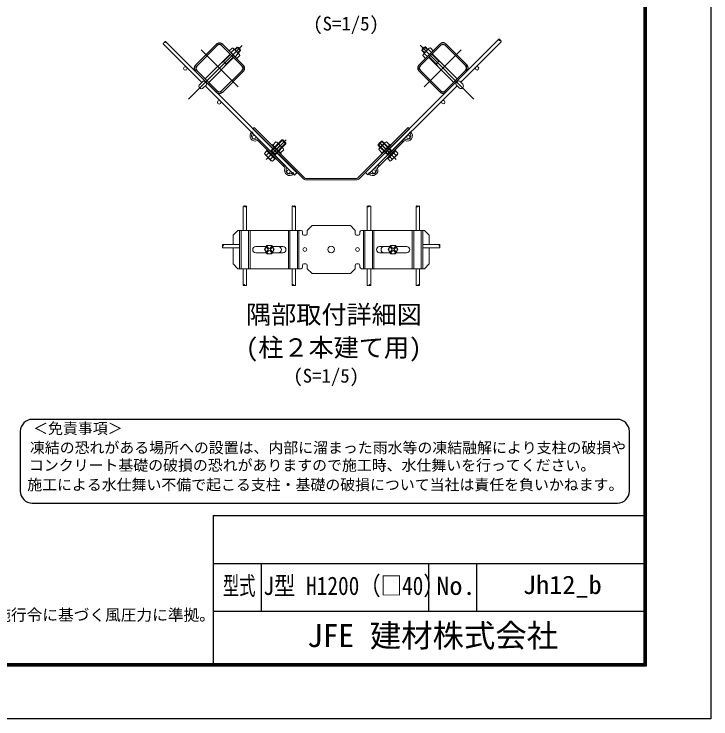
# Model space of a CAD drawing. Units: millimetres, scale not verified, with parts at other scales. Extents: x -4200 to 4200, y -2970 to 2970.
# Drawn here: x 1288 to 4200, y -2970 to -23 of the extents above; entities that cross this region are included whole.
import ezdxf
from ezdxf.enums import TextEntityAlignment as Align

# ---------------------------------------------------------------- set-up
doc = ezdxf.new("R2010")
doc.units = ezdxf.units.MM
doc.header["$LTSCALE"] = 10
doc.linetypes.add('USER1', pattern=[50.8, 31.75, -6.35, 6.35, -6.35])
doc.linetypes.add('USER2', pattern=[0.375, 0.25, -0.125])
for name, color, linetype, lineweight in [('0-0_D-TTL-TXT', 7, 'Continuous', 25), ('0-4_D-STR3', 3, 'Continuous', 13), ('0-5_D-BMK', 2, 'USER1', 13), ('0-6_D-STR1', 1, 'Continuous', 25), ('0-7_D-STR2', 7, 'Continuous', 13), ('0-C_D-TTL', 7, 'Continuous', 25)]:
    doc.layers.add(name, color=color, linetype=linetype, lineweight=lineweight)
doc.styles.add('ＭＳ ゴシック', font='')
doc.styles.get('ＭＳ ゴシック').set_extended_font_data('MS Gothic')

msp = doc.modelspace()

# ---------------------------------------------------------------- linework, layer by layer
at = {"layer": '0-0_D-TTL-TXT', "color": 2}
for p, q in [((3809.44, -1717.63), (1363.89, -1717.63)), ((1313.89, -1767.63), (1313.89, -2017.63)), ((3859.44, -2017.63), (3859.44, -1767.63)), ((1363.89, -2067.63), (3809.44, -2067.63))]:
    msp.add_line(p, q, dxfattribs=at)
for centre, start, end in [((1363.89, -1767.63), 90, 180), ((3809.44, -1767.63), 0, 90), ((1363.89, -2017.63), 180, 270), ((3809.44, -2017.63), 270, 0)]:
    msp.add_arc(centre, 50, start, end, dxfattribs=at)
at = {"layer": '0-4_D-STR3'}
for p, q in [((2198.89, -164.56), (2186.85, -176.6)), ((2186.85, -176.6), (2218.75, -208.5)), ((2206.36, -172.02), (2194.32, -184.06)), ((2203.24, -165.72), (2198.89, -164.56)), ((2203.24, -165.72), (2229.63, -192.11)), ((2205.19, -167.67), (2206.36, -172.02)), ((2210.71, -173.19), (2206.36, -172.02)), ((2209.08, -171.56), (2219.89, -160.76)), ((2210.78, -173.26), (2222.78, -161.26)), ((2234.59, -175.47), (2219.89, -160.76)), ((2222.09, -184.57), (2234.1, -172.57)), ((2223.79, -186.27), (2234.59, -175.47)), ((2992.05, -174.67), (3006.76, -159.96)), ((3002.85, -185.47), (2992.05, -174.67)), ((3004.55, -183.77), (2992.55, -171.77)), ((3023.4, -164.92), (2997.01, -191.31)), ((3015.87, -172.46), (3003.86, -160.46)), ((3017.56, -170.76), (3006.76, -159.96)), ((3039.79, -175.8), (3007.89, -207.7)), ((3015.94, -172.39), (3020.29, -171.22)), ((3021.45, -166.87), (3020.29, -171.22)), ((3020.29, -171.22), (3032.33, -183.26)), ((3023.4, -164.92), (3027.75, -163.76)), ((3027.75, -163.76), (3039.79, -175.8)), ((2086.84, -293.81), (2190.92, -189.72)), ((2101.54, -308.52), (2205.63, -204.43)), ((2203.93, -202.73), (2174.8, -231.86)), ((2223.33, -188.99), (2211.29, -201.03)), ((2230.8, -196.46), (2218.75, -208.5)), ((2222.16, -184.64), (2223.33, -188.99)), ((2227.68, -190.16), (2223.33, -188.99)), ((2229.63, -192.11), (2230.8, -196.46)), ((2997.01, -191.31), (2995.85, -195.66)), ((2995.85, -195.66), (3007.89, -207.7)), ((2998.97, -189.36), (3003.32, -188.19)), ((3004.48, -183.84), (3003.32, -188.19)), ((3003.32, -188.19), (3015.36, -200.23)), ((3125.1, -307.72), (3021.01, -203.63)), ((3034.02, -190.62), (3063.16, -219.75)), ((3139.81, -293.01), (3035.72, -188.92)), ((2163.49, -220.55), (2151.61, -229.04)), ((2161.79, -218.85), (2176.5, -233.56)), ((2174.8, -231.86), (2166.32, -243.74)), ((3064.85, -218.05), (3050.15, -232.76)), ((3051.84, -231.06), (3060.33, -242.94)), ((3063.16, -219.75), (3075.04, -228.24)), ((2076.16, -304.48), (2063.64, -317)), ((2090.87, -319.19), (2078.35, -331.71)), ((3135.78, -318.39), (3148.29, -330.91)), ((3150.48, -303.68), (3163, -316.2)), ((2291.18, -497.37), (2286.66, -501.89)), ((2291.18, -497.37), (2501.44, -707.62)), ((2725.19, -707.62), (2935.45, -497.37)), ((2935.45, -497.37), (2939.97, -501.89)), ((2280.29, -515.89), (2281.71, -514.47)), ((2286.23, -519), (2281.71, -514.47)), ((2284.82, -520.41), (2286.23, -519)), ((2286.66, -501.89), (2496.92, -712.15)), ((2729.72, -712.15), (2939.97, -501.89)), ((2940.4, -519), (2944.93, -514.47)), ((2941.82, -520.41), (2940.4, -519)), ((2946.34, -515.89), (2944.93, -514.47)), ((2419.1, -663.74), (2307.8, -552.45)), ((2423.62, -659.22), (2312.32, -547.92)), ((2314.23, -558.88), (2318.76, -554.35)), ((2341.62, -630.73), (2424.57, -547.78)), ((2360.32, -598.45), (2410.8, -547.97)), ((2363, -592.38), (2407.41, -547.97)), ((2382.38, -557.45), (2369.08, -570.74)), ((2412.58, -584.82), (2387.49, -559.73)), ((2424.38, -564.94), (2407.41, -547.97)), ((2803.01, -659.22), (2914.31, -547.92)), ((2807.54, -663.74), (2918.84, -552.45)), ((2809.73, -571.61), (2826.7, -554.64)), ((2809.73, -568.21), (2823.31, -554.64)), ((2851.79, -596.7), (2814.38, -559.29)), ((2814.46, -584.42), (2839.55, -559.32)), ((2869.97, -601.31), (2823.31, -554.64)), ((2823.31, -554.64), (2826.7, -554.64)), ((2864.04, -591.97), (2826.7, -554.64)), ((2844.66, -557.04), (2857.95, -570.33)), ((2880.44, -590.84), (2915.79, -555.49)), ((2912.4, -558.88), (2907.88, -554.35)), ((2339.55, -575.71), (2325.97, -562.14)), ((2361.59, -610.76), (2400.06, -572.3)), ((2364.7, -570.88), (2366.96, -568.62)), ((2403.73, -605.39), (2366.96, -568.62)), ((2373.9, -612.03), (2424.38, -561.55)), ((2390.51, -565.58), (2377.22, -578.87)), ((2379.97, -609.35), (2424.38, -564.94)), ((2406.77, -581.84), (2393.48, -595.13)), ((2424.38, -564.94), (2424.38, -561.55)), ((2853.14, -611.62), (2809.73, -568.21)), ((2809.73, -571.61), (2809.73, -568.21)), ((2847.06, -608.94), (2809.73, -571.61)), ((2885.42, -630.32), (2816.61, -561.52)), ((2820.27, -581.44), (2833.56, -594.73)), ((2823.31, -604.98), (2860.08, -568.21)), ((2825.57, -607.25), (2862.34, -570.48)), ((2836.53, -565.17), (2849.82, -578.47)), ((2862.34, -570.48), (2860.08, -568.21)), ((2334.86, -604.96), (2343.35, -596.48)), ((2362.66, -635.6), (2337.16, -610.09)), ((2342.99, -613.1), (2351.48, -604.61)), ((2343.35, -593.65), (2346.17, -590.82)), ((2378.7, -629.01), (2343.35, -593.65)), ((2361.31, -597.47), (2363, -592.38)), ((2379.97, -609.35), (2363, -592.38)), ((2374.88, -611.04), (2379.97, -609.35)), ((2401.47, -607.65), (2403.73, -605.39)), ((2414.91, -589.97), (2401.61, -603.27)), ((2812.13, -589.57), (2825.43, -602.86)), ((2825.57, -607.25), (2823.31, -604.98)), ((2847.06, -608.94), (2864.04, -591.97)), ((2852.16, -610.64), (2847.06, -608.94)), ((2848.34, -628.6), (2883.69, -593.24)), ((2856.4, -614.88), (2853.14, -611.62)), ((2853.49, -623.45), (2878.58, -598.35)), ((2864.37, -635.19), (2889.88, -609.69)), ((2884.05, -612.69), (2875.56, -604.2)), ((2883.69, -593.24), (2880.86, -590.42)), ((2892.18, -604.56), (2883.69, -596.07)), ((2359.26, -629.36), (2367.74, -620.87)), ((2367.39, -637.49), (2375.87, -629.01)), ((2378.7, -629.01), (2381.53, -626.18)), ((2848.34, -628.6), (2845.51, -625.77)), ((2859.65, -637.09), (2851.17, -628.6)), ((2867.78, -628.95), (2859.3, -620.47)), ((2412.66, -657.31), (2417.19, -652.78)), ((2813.97, -657.31), (2809.45, -652.78)), ((2451.13, -686.72), (2452.54, -685.31)), ((2452.54, -685.31), (2457.07, -689.84)), ((2455.65, -691.25), (2457.07, -689.84)), ((2774.09, -685.31), (2769.56, -689.84)), ((2770.98, -691.25), (2769.56, -689.84)), ((2775.5, -686.72), (2774.09, -685.31)), ((2505.97, -709.5), (2720.67, -709.5)), ((2505.97, -715.9), (2720.67, -715.9)), ((2533.32, -907.32), (2513.32, -927.32)), ((2533.32, -907.32), (2693.32, -907.32)), ((2693.32, -907.32), (2713.32, -927.32)), ((2223.32, -927.32), (2203.32, -947.32)), ((2487.32, -927.32), (2223.32, -927.32)), ((2230.69, -1087.32), (2230.69, -927.32)), ((2274.69, -1087.32), (2274.69, -927.32)), ((2434.69, -1087.32), (2434.69, -927.32)), ((2478.69, -1087.32), (2478.69, -927.32)), ((2493.32, -941.32), (2493.32, -933.32)), ((2513.32, -941.32), (2513.32, -927.32)), ((2713.32, -941.32), (2713.32, -927.32)), ((2733.32, -941.32), (2733.32, -933.32)), ((2739.32, -927.32), (3003.32, -927.32)), ((2747.95, -1087.32), (2747.95, -927.32)), ((2791.95, -1087.32), (2791.95, -927.32)), ((2951.95, -1087.32), (2951.95, -927.32)), ((2995.95, -1087.32), (2995.95, -927.32)), ((3003.32, -927.32), (3023.32, -947.32)), ((2203.32, -947.32), (2203.32, -986.12)), ((2499.32, -947.32), (2507.32, -947.32)), ((2727.32, -947.32), (2719.32, -947.32)), ((3023.32, -947.32), (3023.32, -986.12)), ((2203.32, -1000.52), (2203.32, -1067.32)), ((2341.83, -994.32), (2298.09, -994.32)), ((2344.52, -989.66), (2334.33, -1007.32)), ((2343.4, -998.83), (2349.06, -1004.49)), ((2344.52, -989.66), (2364.91, -989.66)), ((2346.23, -996.01), (2351.89, -1001.66)), ((2363.2, -996.01), (2357.54, -1001.66)), ((2366.03, -998.83), (2360.37, -1004.49)), ((2364.91, -989.66), (2375.1, -1007.32)), ((2411.29, -994.32), (2367.6, -994.32)), ((2815.35, -994.32), (2859.04, -994.32)), ((2861.72, -989.66), (2851.53, -1007.32)), ((2860.6, -998.83), (2866.26, -1004.49)), ((2882.11, -989.66), (2861.72, -989.66)), ((2863.43, -996.01), (2869.09, -1001.66)), ((2880.4, -996.01), (2874.75, -1001.66)), ((2883.23, -998.83), (2877.58, -1004.49)), ((2882.11, -989.66), (2892.31, -1007.32)), ((2884.8, -994.32), (2928.55, -994.32)), ((3023.32, -1000.52), (3023.32, -1067.32)), ((2341.83, -1020.32), (2298.09, -1020.32)), ((2344.52, -1024.98), (2334.33, -1007.32)), ((2343.4, -1015.81), (2349.06, -1010.15)), ((2344.52, -1024.98), (2364.91, -1024.98)), ((2346.23, -1018.63), (2351.89, -1012.98)), ((2363.2, -1018.63), (2357.54, -1012.98)), ((2366.03, -1015.81), (2360.37, -1010.15)), ((2364.91, -1024.98), (2375.1, -1007.32)), ((2411.29, -1020.32), (2367.6, -1020.32)), ((2815.35, -1020.32), (2859.04, -1020.32)), ((2861.72, -1024.98), (2851.53, -1007.32)), ((2860.6, -1015.81), (2866.26, -1010.15)), ((2882.11, -1024.98), (2861.72, -1024.98)), ((2863.43, -1018.63), (2869.09, -1012.98)), ((2880.4, -1018.63), (2874.75, -1012.98)), ((2883.23, -1015.81), (2877.58, -1010.15)), ((2882.11, -1024.98), (2892.31, -1007.32)), ((2884.8, -1020.32), (2928.55, -1020.32)), ((2223.32, -1087.32), (2203.32, -1067.32)), ((2223.32, -1087.32), (2487.32, -1087.32)), ((2493.32, -1073.32), (2493.32, -1081.32)), ((2499.32, -1067.32), (2507.32, -1067.32)), ((2513.32, -1073.32), (2513.32, -1087.32)), ((2533.32, -1107.32), (2513.32, -1087.32)), ((2693.32, -1107.32), (2713.32, -1087.32)), ((2713.32, -1073.32), (2713.32, -1087.32)), ((2727.32, -1067.32), (2719.32, -1067.32)), ((2733.32, -1073.32), (2733.32, -1081.32)), ((3003.32, -1087.32), (2739.32, -1087.32)), ((3023.32, -1067.32), (3003.32, -1087.32)), ((2693.32, -1107.32), (2533.32, -1107.32))]:
    msp.add_line(p, q, dxfattribs=at)
at = {"layer": '0-4_D-STR3', "linetype": 'USER2'}
for p, q in [((2237.09, -1087.32), (2237.09, -927.32)), ((2268.29, -1087.32), (2268.29, -927.32)), ((2441.09, -1087.32), (2441.09, -927.32)), ((2472.29, -1087.32), (2472.29, -927.32)), ((2754.35, -1087.32), (2754.35, -927.32)), ((2785.55, -1087.32), (2785.55, -927.32)), ((2958.35, -1087.32), (2958.35, -927.32)), ((2989.55, -1087.32), (2989.55, -927.32))]:
    msp.add_line(p, q, dxfattribs=at)
at = {"layer": '0-4_D-STR3'}
for points in [[(2163.49, -220.55), (2192.62, -191.42), (2163.49, -220.55)], [(3022.71, -201.93), (3051.84, -231.06), (3022.71, -201.93)], [(2424.38, -561.55), (2410.8, -547.97), (2407.41, -547.97)], [(2852.16, -610.64), (2865.73, -597.06), (2864.04, -591.97)]]:
    msp.add_lwpolyline(points, dxfattribs=at)
for centre, radius in [((2354.72, -1007.32), 17.66), ((2503.32, -1007.32), 8), ((2613.32, -1007.32), 14), ((2723.32, -1007.32), 8), ((2871.92, -1007.32), 17.66)]:
    msp.add_circle(centre, radius, dxfattribs=at)
for centre, radius, start, end in [((2218.64, -176.71), 16, 4.4584, 85.5416), ((3008, -175.91), 16, 94.4584, 175.5416), ((2071, -324.35), 10.4, 135, 315), ((3155.65, -323.55), 10.4, 225, 45), ((2295.85, -531.44), 22, 135, 292.60731), ((2295.85, -531.44), 15.6, 135, 292.60731), ((2930.79, -531.44), 22, 247.39269, 45), ((2930.79, -531.44), 15.6, 247.39269, 45), ((2305.54, -554.71), 9.6, 45, 112.60731), ((2305.54, -554.71), 3.2, 45, 112.60731), ((2381.36, -566.6), 9.21, 6.37498, 83.62502), ((2845.68, -566.2), 9.21, 96.37498, 173.62502), ((2921.1, -554.71), 9.6, 67.39269, 135), ((2921.1, -554.71), 3.2, 67.39269, 135), ((2375.97, -596.38), 34.06, 25.26839, 64.73161), ((2405.74, -591.01), 9.22, 6.43449, 83.56551), ((2821.3, -590.6), 9.22, 96.43449, 173.56551), ((2851.07, -595.98), 34.06, 115.26839, 154.73161), ((2344.02, -603.94), 9.22, 186.40651, 263.59349), ((2373.8, -598.56), 34.06, 205.26839, 244.73161), ((2342.32, -605.63), 9.21, 6.37498, 83.62502), ((2336.94, -635.41), 34.06, 25.26839, 64.73161), ((2890.1, -635.01), 34.06, 115.26839, 154.73161), ((2853.24, -598.15), 34.06, 295.26839, 334.73161), ((2884.72, -605.23), 9.21, 96.37498, 173.62502), ((2883.02, -603.53), 9.22, 276.40651, 353.59349), ((2368.26, -628.49), 9.04, 185.51779, 264.48221), ((2366.71, -630.04), 9.22, 6.43449, 83.56551), ((2860.33, -629.63), 9.22, 96.43449, 173.56551), ((2858.78, -628.08), 9.04, 275.51779, 354.48221), ((2440.1, -675.69), 22, 157.39269, 315), ((2416.83, -666.01), 3.2, 337.39269, 45), ((2416.83, -666.01), 9.6, 337.39269, 45), ((2440.1, -675.69), 15.6, 157.39269, 315), ((2786.54, -675.69), 22, 225, 22.60731), ((2786.54, -675.69), 15.6, 225, 22.60731), ((2809.8, -666.01), 9.6, 135, 202.60731), ((2809.8, -666.01), 3.2, 135, 202.60731), ((2505.97, -703.1), 12.8, 225, 270), ((2505.97, -703.1), 6.4, 225, 270), ((2720.67, -703.1), 6.4, 270, 315), ((2720.67, -703.1), 12.8, 270, 315), ((2487.32, -933.32), 6, 0, 90), ((2499.32, -941.32), 6, 180, 270), ((2507.32, -941.32), 6, 270, 0), ((2719.32, -941.32), 6, 180, 270), ((2727.32, -941.32), 6, 270, 0), ((2739.32, -933.32), 6, 90, 180), ((2298.09, -1007.32), 13, 90, 270), ((2344.82, -997.42), 2, 45, 225), ((2354.72, -998.83), 4, 225.00001, 314.99999), ((2364.61, -997.42), 2, 315.00048, 135.00047), ((2391.92, -1007.32), 13, 270, 90), ((2411.29, -1007.32), 13, 270, 90), ((2815.35, -1007.32), 13, 90, 270), ((2834.72, -1007.32), 13, 90, 270), ((2862.02, -997.42), 2, 44.99953, 224.99952), ((2871.92, -998.83), 4, 225.00001, 314.99999), ((2881.82, -997.42), 2, 315, 135), ((2928.55, -1007.32), 13, 270, 90), ((2344.82, -1017.22), 2, 135.00001, 314.99999), ((2346.23, -1007.32), 4, 314.99999, 45), ((2354.72, -1015.8), 4, 45, 135), ((2363.2, -1007.32), 4, 135, 225.00001), ((2364.61, -1017.22), 2, 225.00002, 45), ((2862.02, -1017.22), 2, 135, 314.99998), ((2863.43, -1007.32), 4, 314.99999, 45), ((2871.92, -1015.8), 4, 45, 135), ((2880.4, -1007.32), 4, 135, 225.00001), ((2881.82, -1017.22), 2, 225.00001, 44.99999), ((2487.32, -1081.32), 6, 270, 0), ((2499.32, -1073.32), 6, 90, 180), ((2507.32, -1073.32), 6, 0, 90), ((2719.32, -1073.32), 6, 90, 180), ((2727.32, -1073.32), 6, 0, 90), ((2739.32, -1081.32), 6, 180, 270)]:
    msp.add_arc(centre, radius, start, end, dxfattribs=at)
for centre, major_axis, start_param, end_param in [((2083.47, -311.88), (-7.35, 7.35), 3.1415927, 6.2831853), ((3143.17, -311.08), (7.35, 7.35), 0, 3.1415927)]:
    msp.add_ellipse(centre, major_axis=major_axis, ratio=0.649974, start_param=start_param, end_param=end_param, dxfattribs=at)
at = {"layer": '0-5_D-BMK'}
for p, q in [((2016.83, -378.52), (2244.18, -151.18)), ((2069.7, -172.58), (2224.44, -327.33)), ((3209.82, -377.72), (2982.47, -150.38)), ((3156.95, -171.78), (3002.2, -326.53))]:
    msp.add_line(p, q, dxfattribs=at)
at = {"layer": '0-6_D-STR1'}
for p, q in [((2046.67, -235.54), (2132.66, -149.56)), ((2051.2, -240.07), (2137.18, -154.08)), ((2241.27, -240.07), (2155.28, -154.08)), ((2245.79, -235.54), (2159.81, -149.56)), ((2980.85, -234.74), (3066.83, -148.76)), ((2985.38, -239.27), (3071.36, -153.28)), ((3175.45, -239.27), (3089.46, -153.28)), ((3179.97, -234.74), (3093.99, -148.76)), ((2046.54, -262.56), (2132.79, -348.81)), ((2051.11, -258.08), (2137.27, -344.24)), ((2155.28, -344.15), (2241.27, -258.17)), ((2159.81, -348.68), (2245.79, -262.69)), ((3066.83, -347.88), (2980.85, -261.89)), ((3071.36, -343.35), (2985.37, -257.37)), ((3175.53, -257.28), (3089.37, -343.44)), ((3180.1, -261.76), (3093.85, -348.01))]:
    msp.add_line(p, q, dxfattribs=at)
for centre, radius, start, end in [((2146.23, -163.13), 19.2, 45, 135.00001), ((3080.41, -162.33), 19.2, 44.99999, 135), ((2146.23, -163.13), 12.8, 45, 135.00001), ((3080.41, -162.33), 12.8, 44.99999, 135), ((2060.25, -249.12), 19.2, 135.00001, 225), ((2232.22, -249.12), 19.2, 315.00001, 45.00002), ((2994.43, -248.32), 19.2, 134.99998, 224.99999), ((3166.39, -248.32), 19.2, 315, 44.99999), ((2060.25, -249.12), 12.8, 135.00001, 225), ((2232.22, -249.12), 12.8, 315.00001, 45.00002), ((2994.43, -248.32), 12.8, 134.99998, 224.99999), ((3166.39, -248.32), 12.8, 315, 44.99999), ((2146.23, -335.1), 19.2, 225, 315.00001), ((2146.23, -335.1), 12.8, 225, 315.00001), ((3080.41, -334.3), 19.2, 224.99999, 315), ((3080.41, -334.3), 12.8, 224.99999, 315)]:
    msp.add_arc(centre, radius, start, end, dxfattribs=at)
at = {"layer": '0-7_D-STR2'}
for p, q in [((2072.13, -308.51), (1910.79, -147.18)), ((2082.31, -298.33), (1920.98, -137)), ((2756.55, -685.31), (3313.96, -127.91)), ((3154.51, -307.71), (3324.14, -138.09)), ((2459.91, -696.29), (2086.84, -323.22)), ((2097.02, -313.04), (2470.09, -686.11)), ((2766.74, -695.49), (3139.81, -322.42)), ((2459.91, -696.29), (2470.09, -686.11)), ((2756.55, -685.31), (2766.74, -695.49)), ((2245.52, -927.32), (2245.52, -826.67)), ((2259.92, -927.32), (2259.92, -826.67)), ((2449.52, -927.32), (2449.52, -826.67)), ((2463.92, -927.32), (2463.92, -826.67)), ((2764.12, -927.32), (2764.12, -826.67)), ((2778.52, -927.32), (2778.52, -826.67)), ((2968.12, -927.32), (2968.12, -826.67)), ((2982.52, -927.32), (2982.52, -826.67)), ((2229.32, -986.12), (2160.87, -986.12)), ((2229.32, -1000.52), (2160.87, -1000.52)), ((2995.95, -986.12), (3065.76, -986.12)), ((2995.95, -1000.52), (3065.76, -1000.52)), ((2245.52, -1087.32), (2245.52, -1155.76)), ((2259.92, -1087.32), (2259.92, -1155.76)), ((2449.52, -1087.32), (2449.52, -1155.76)), ((2463.92, -1087.32), (2463.92, -1155.76)), ((2764.12, -1087.32), (2764.12, -1155.76)), ((2778.52, -1087.32), (2778.52, -1155.76)), ((2968.12, -1087.32), (2968.12, -1155.76)), ((2982.52, -1087.32), (2982.52, -1155.76))]:
    msp.add_line(p, q, dxfattribs=at)
for centre in [(2003.68, -250.25), (3222.96, -249.45), (2145.1, -391.67), (3081.54, -390.87), (2290.77, -537.33), (2935.88, -536.53), (2435.02, -681.58), (2791.63, -680.78)]:
    msp.add_circle(centre, 7.2, dxfattribs=at)
for centre, start, end in [((1915.23, -146.52), 81.54543, 188.45457), ((1920.32, -141.43), 81.54543, 188.45457), ((1916.54, -137.66), 261.54543, 8.45457), ((3318.39, -128.56), 171.54543, 278.45457), ((3314.62, -132.34), 351.54543, 98.45457), ((3319.71, -137.43), 351.54543, 98.45457), ((2249.12, -829.34), 36.54543, 143.45457), ((2256.32, -829.34), 36.54543, 143.45457), ((2453.12, -829.34), 36.54543, 143.45457), ((2460.32, -829.34), 36.54543, 143.45457), ((2767.72, -829.34), 36.54543, 143.45457), ((2774.92, -829.34), 36.54543, 143.45457), ((2971.72, -829.34), 36.54543, 143.45457), ((2978.92, -829.34), 36.54543, 143.45457), ((2256.32, -824), 216.54543, 323.45457), ((2460.32, -824), 216.54543, 323.45457), ((2767.72, -824), 216.54543, 323.45457), ((2971.72, -824), 216.54543, 323.45457), ((2163.54, -989.72), 126.54543, 233.45457), ((2163.54, -996.92), 126.54543, 233.45457), ((2158.21, -989.72), 306.54543, 53.45457), ((3068.43, -989.72), 126.54543, 233.45457), ((3063.09, -989.72), 306.54543, 53.45457), ((3063.09, -996.92), 306.54543, 53.45457), ((2249.12, -1158.43), 36.54543, 143.45457), ((2249.12, -1153.09), 216.54543, 323.45457), ((2256.32, -1153.09), 216.54543, 323.45457), ((2453.12, -1158.43), 36.54543, 143.45457), ((2453.12, -1153.09), 216.54543, 323.45457), ((2460.32, -1153.09), 216.54543, 323.45457), ((2767.72, -1153.09), 216.54543, 323.45457), ((2774.92, -1158.43), 36.54543, 143.45457), ((2774.92, -1153.09), 216.54543, 323.45457), ((2971.72, -1153.09), 216.54543, 323.45457), ((2978.92, -1158.43), 36.54543, 143.45457), ((2978.92, -1153.09), 216.54543, 323.45457)]:
    msp.add_arc(centre, 4.48, start, end, dxfattribs=at)
at = {"layer": '0-C_D-TTL'}
for p, q in [((2120.26, -2120), (2120.26, -2740)), ((2120.26, -2120), (3920.26, -2120)), ((2120.26, -2320), (3920.26, -2320)), ((2320.26, -2320), (2320.26, -2520)), ((3020.26, -2320), (3020.26, -2520)), ((3220.26, -2320), (3220.26, -2520)), ((2120.26, -2520), (3920.26, -2520))]:
    msp.add_line(p, q, dxfattribs=at)
at = {"layer": '0-C_D-TTL', "color": 2}
msp.add_lwpolyline([(-4199.74, 2970), (4200.26, 2970), (4200.26, -2970), (-4199.74, -2970)], close=True, dxfattribs=at)
at = {"layer": '0-C_D-TTL'}
for points in [[(-3929.74, 2750), (3930.26, 2750), (3930.26, -2750), (-3929.74, -2750)], [(-3927.24, 2747.5), (3927.76, 2747.5), (3927.76, -2747.5), (-3927.24, -2747.5)], [(-3924.74, 2745), (3925.26, 2745), (3925.26, -2745), (-3924.74, -2745)], [(-3922.24, 2742.5), (3922.76, 2742.5), (3922.76, -2742.5), (-3922.24, -2742.5)], [(-3919.74, 2740), (3920.26, 2740), (3920.26, -2740), (-3919.74, -2740)]]:
    msp.add_lwpolyline(points, close=True, dxfattribs=at)

# ---------------------------------------------------------------- texts
at = {"layer": '0-0_D-TTL-TXT', "style": 'ＭＳ ゴシック'}
for s, height, p in [('(S=1/5)', 57.7, (2538.14, -108.56)), ('隅部取付詳細図', 76.98, (2257.33, -1340.81)), ('(柱２本建て用)', 76.98, (2256.29, -1478.55)), ('(S=1/5)', 57.7, (2454.99, -1581.11)), ('＜免責事項＞ \u3000\u3000', 45.67, (1367.6, -1791.81)), ('凍結の恐れがある場所への設置は、内部に溜まった雨水等の凍結融解により支柱の破損や', 45.67, (1354.07, -1872.31)), ('コンクリート基礎の破損の恐れがありますので施工時、水仕舞いを行ってください。', 45.67, (1349.96, -1945.73)), ('施工による水仕舞い不備で起こる支柱・基礎の破損について当社は責任を負いかねます。 ', 45.67, (1342.97, -2027.22)), ('（設計条件）風荷重：昭和57年改正 建築基準法・同施行令に基づく風圧力に準拠。', 48.09, (-332.19, -2573.6)), ('JFE 建材株式会社', 96.19, (2512.64, -2698.5))]:
    msp.add_text(s, height=height, dxfattribs=at).set_placement(p, align=Align.BOTTOM_LEFT)
for s, height, width, p in [('型式', 76.97, 0.65, (2160.52, -2474.8)), ('J型 H1200（□40）', 76.98, 0.85, (2329.99, -2474.8)), ('No.', 76.98, 1.05, (3052.26, -2474.8)), ('Jh12_b', 76.98, 1.05, (3414.26, -2470.99))]:
    msp.add_text(s, height=height, dxfattribs=dict(at, width=width)).set_placement(p, align=Align.BOTTOM_LEFT)

doc.saveas('drawing.dxf')
